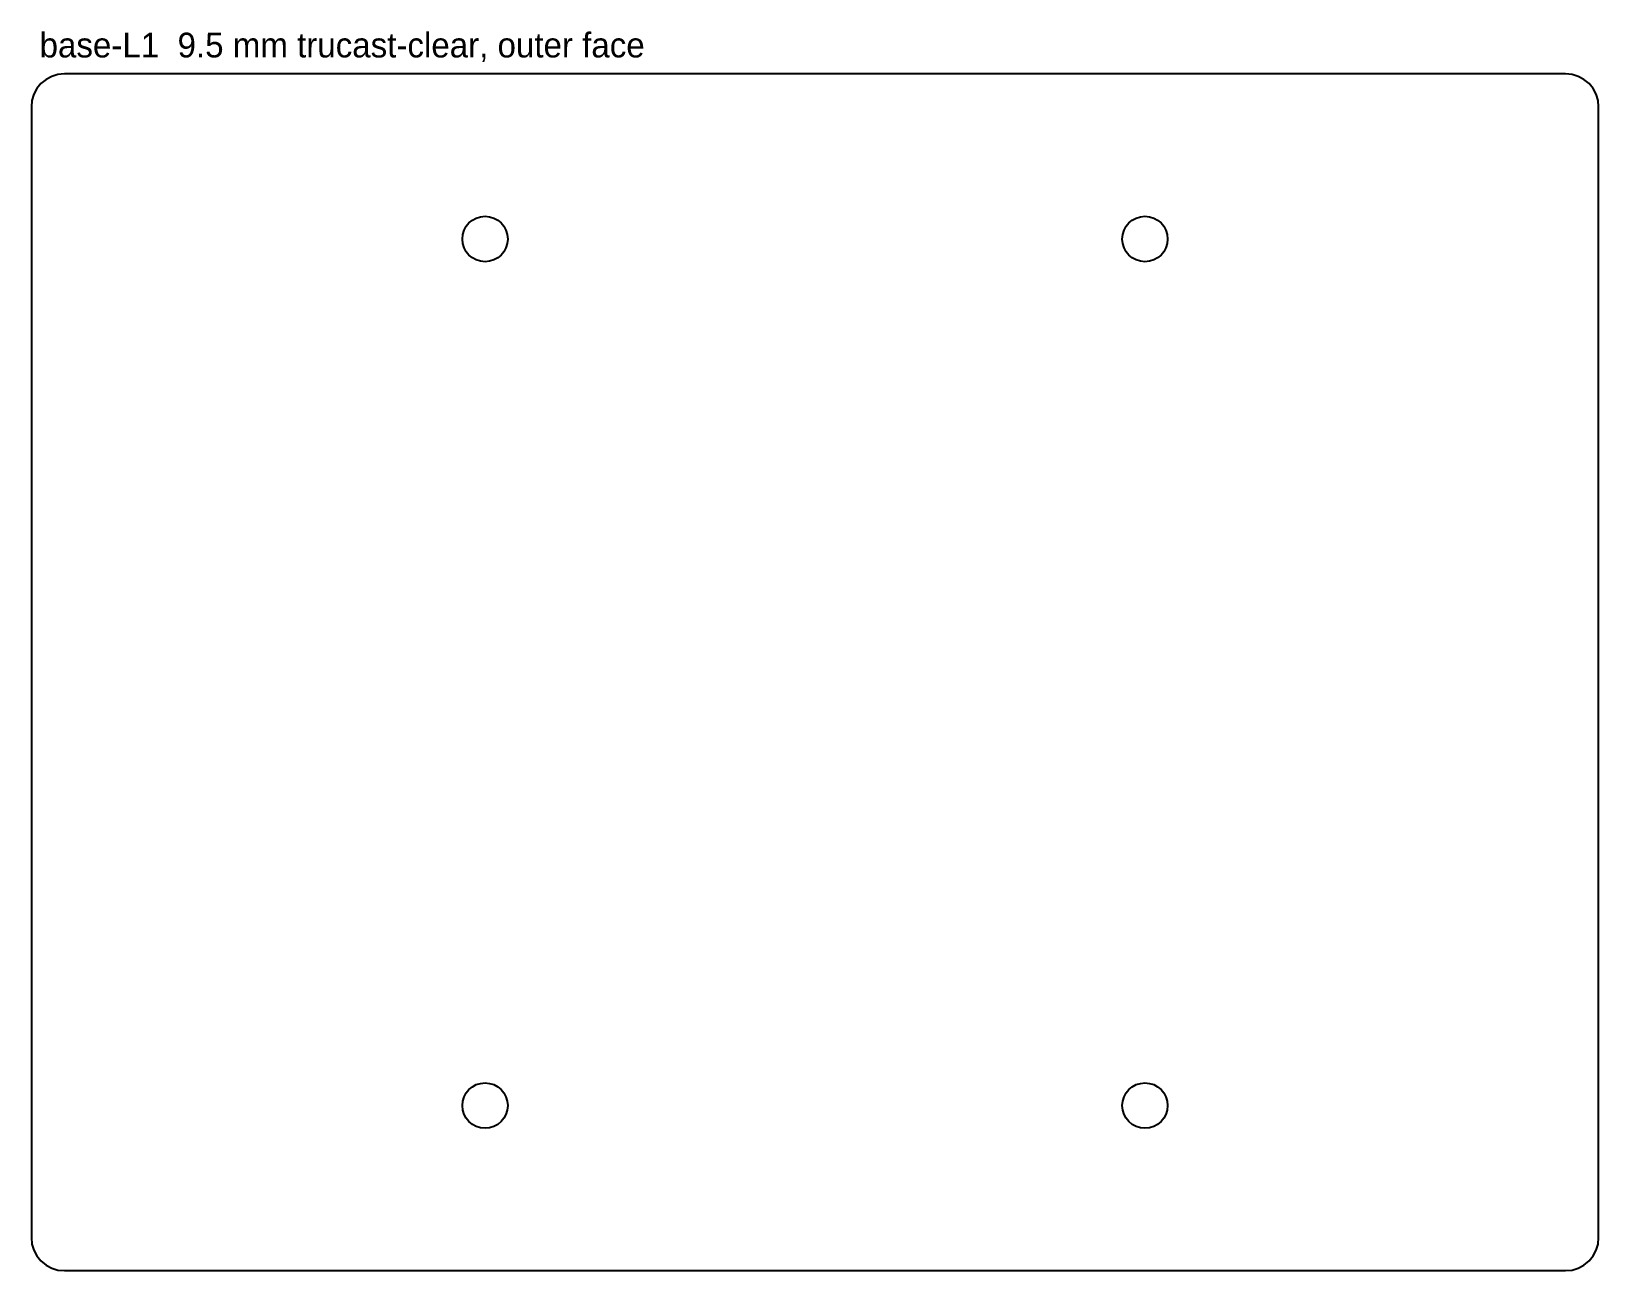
# Model space of a CAD drawing. Header units: millimetres. Extents: x 0 to 380, y 0 to 300.
import ezdxf

# ---------------------------------------------------------------- set-up
doc = ezdxf.new("R2010")
doc.units = ezdxf.units.MM
for name, color, linetype in [('CUT_INSIDE', 5, 'Continuous'), ('CUT_OUTSIDE', 1, 'Continuous'), ('NOTES', 7, 'Continuous')]:
    doc.layers.add(name, color=color, linetype=linetype)

msp = doc.modelspace()

# ---------------------------------------------------------------- linework, layer by layer
at = {"layer": 'CUT_INSIDE'}
for centre in [(110, 250), (270, 250), (110, 40), (270, 40)]:
    msp.add_circle(centre, 5.5, dxfattribs=at)
at = {"layer": 'CUT_OUTSIDE'}
msp.add_lwpolyline([(380, 282), (379.85, 283.56), (379.39, 285.06), (378.65, 286.44), (377.66, 287.66), (376.44, 288.65), (375.06, 289.39), (373.56, 289.85), (372, 290), (8, 290), (6.44, 289.85), (4.94, 289.39), (3.56, 288.65), (2.34, 287.66), (1.35, 286.44), (0.61, 285.06), (0.15, 283.56), (0, 282), (0, 8), (0.15, 6.44), (0.61, 4.94), (1.35, 3.56), (2.34, 2.34), (3.56, 1.35), (4.94, 0.61), (6.44, 0.15), (8, 0), (372, 0), (373.56, 0.15), (375.06, 0.61), (376.44, 1.35), (377.66, 2.34), (378.65, 3.56), (379.39, 4.94), (379.85, 6.44), (380, 8), (380, 282)], close=True, dxfattribs=at)

# ---------------------------------------------------------------- texts
at = {"layer": 'NOTES'}
msp.add_text('base-L1  9.5 mm trucast-clear, outer face', height=6, dxfattribs=at).set_placement((2, 294))

doc.saveas('drawing.dxf')
